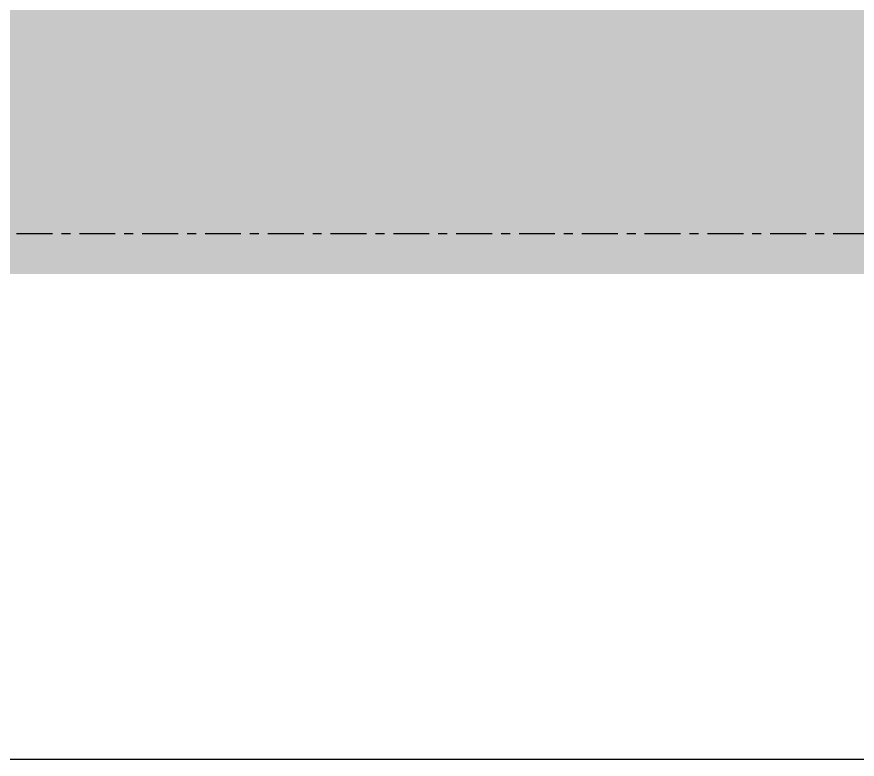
# Model space of a CAD drawing. Header units: millimetres. Extents: x -1379 to 1385823, y -4884429 to 548763.
# Drawn here: x 551332 to 555430, y -2347541 to -2343919 of the extents above; entities that cross this region are included whole.
import ezdxf

# ---------------------------------------------------------------- set-up
doc = ezdxf.new("R2010")
doc.units = ezdxf.units.MM
doc.linetypes.add('CENTER', pattern=[50.8, 31.75, -6.35, 6.35, -6.35])
doc.linetypes.add('TA_GL_000.70000', pattern=[1.925, 0.7, -0.175, 0.175, -0.175, 0.7])
doc.layers.add('000 - 0_SYM_DWG_GRIDLINE_MAIN_COLOR_251', color=7, linetype='Continuous')
doc.layers.add('000 - GRID', color=7, linetype='CENTER')
doc.layers.add('A-DETL-GENF', color=7, linetype='Continuous', lineweight=35)
doc.styles.add('TA', font='', dxfattribs={"height": 4.5})
doc.styles.get('TA').set_extended_font_data('Cordia New')

# ---------------------------------------------------------------- blocks, each defined once
blk = doc.blocks.new('C-1-IV01_REV00_20260605-145254_ELEVATION_2_EX')
at = {"layer": 'A-DETL-GENF', "lineweight": 9}
h = blk.add_hatch(dxfattribs=at)
h.set_pattern_fill('FP_37', style=0, pattern_type=2)
h.set_pattern_definition([(45, (994.86, -1), (0, 449.0128), [317.5, -317.5]), (45, (910.67, 83.17), (0, 449.0128), [317.5, -317.5]), (45, (826.5, 167.36), (0, 449.0128), [317.5, -317.5]), (135, (826.5, 223.5), (-449.0128, 3e-14), [317.5, -317.5]), (135, (910.67, 307.7), (-449.0128, 3e-14), [317.5, -317.5]), (135, (994.86, 391.87), (-449.0128, 3e-14), [317.5, -317.5])])
h.paths.add_polyline_path([(-23297.8, 99801.3), (7193.5, 99801.3), (7193.5, 101149), (-23297.8, 101149)])
blk = doc.blocks.new('*U1840')
at = {"layer": '000 - 0_SYM_DWG_GRIDLINE_MAIN_COLOR_251', "color": 7, "linetype": 'ByBlock', "ltscale": 5}
blk.add_line((20, 0), (-537.7, 0), dxfattribs=at)
at = {"color": 7, "style": 'TA', "flags": 1}
blk.add_attdef('LOCATION', (6, -6), '', height=4.5, rotation=270, dxfattribs=at)
blk = doc.blocks.new('C-1-IV01_REV00_20260614-170635_ELEVAITON_2_DIMS')
at = {"layer": '000 - GRID', "color": 7, "linetype": 'TA_GL_000.70000', "xscale": 50, "yscale": 50, "zscale": 50, "rotation": 180}
blk.add_blockref('*U1840', (-22530, 100000), dxfattribs=at)

msp = doc.modelspace()

# ---------------------------------------------------------------- linework, layer by layer
at = {"color": 7}
msp.add_lwpolyline([(543796.4, -2347540.5), (582546.4, -2347540.5), (582546.4, -2327540.5), (543796.4, -2327540.5)], close=True, dxfattribs=at)

# ---------------------------------------------------------------- block references
for name in ['C-1-IV01_REV00_20260614-170635_ELEVAITON_2_DIMS', 'C-1-IV01_REV00_20260605-145254_ELEVATION_2_EX']:
    msp.add_blockref(name, (571798.8, -2444975.4), dxfattribs=at)

doc.saveas('drawing.dxf')
